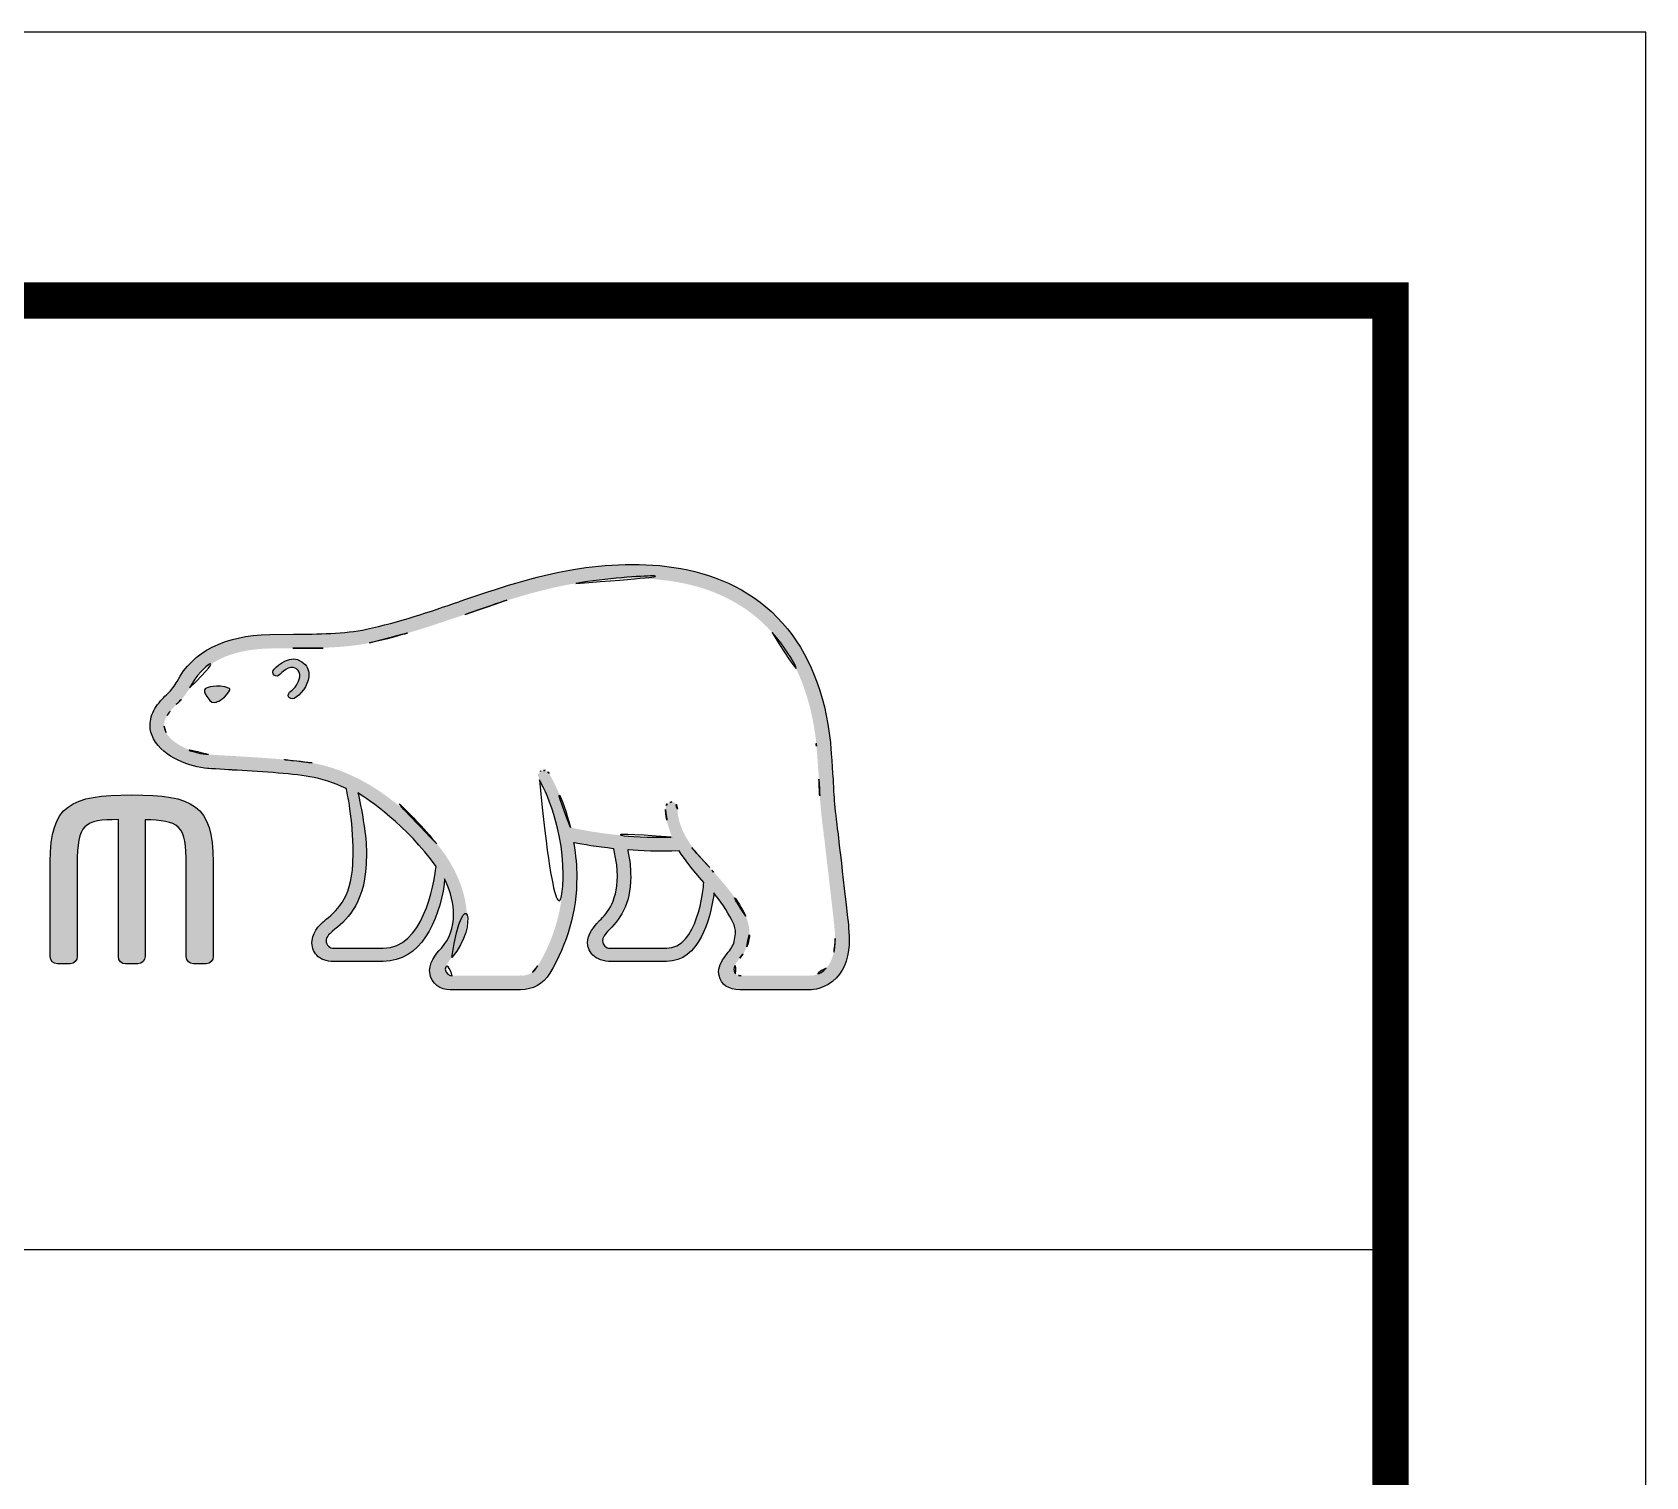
# Model space of a CAD drawing. Extents: x 16296676030 to 16296677124, y -37409617429 to -37409616628.
# Drawn here: x 16296677011.9 to 16296677123.8, y -37409616727.8 to -37409616627.6 of the extents above; entities that cross this region are included whole.
import ezdxf

# ---------------------------------------------------------------- set-up
doc = ezdxf.new("R2010")
doc.units = 0
doc.header["$LTSCALE"] = 10
doc.header["$MEASUREMENT"] = 0
doc.layers.get('0').update_dxf_attribs({"linetype": 'CONTINUOUS'})
doc.layers.add('레이어 1', color=7, linetype='CONTINUOUS')

msp = doc.modelspace()

# ---------------------------------------------------------------- hatches: boundary and pattern name
at = {"layer": '레이어 1'}
h = msp.add_hatch(color=5, dxfattribs=at)
h.dxf.hatch_style = 1
edge = h.paths.add_edge_path(flags=16)
edge.add_spline(control_points=[(16296677066.9683, -37409616692.487137), (16296677066.49176, -37409616693.014687), (16296677065.892891, -37409616693.019417), (16296677065.86697, -37409616693.019417), (16296677065.86697, -37409616693.019417), (16296677061.06971, -37409616693.019417), (16296677061.06971, -37409616693.019417), (16296677060.89345, -37409616693.019417), (16296677060.75877, -37409616692.975227), (16296677060.671551, -37409616692.889122), (16296677060.598761, -37409616692.81781), (16296677060.563391, -37409616692.709351), (16296677060.563391, -37409616692.574966), (16296677060.563391, -37409616692.304428), (16296677060.76087, -37409616692.05571), (16296677060.97068, -37409616691.791656), (16296677061.16519, -37409616691.541733), (16296677061.34997, -37409616691.304787), (16296677061.453421, -37409616691.013634), (16296677061.716, -37409616690.306923), (16296677061.689171, -37409616689.55304), (16296677061.37561, -37409616688.888763), (16296677060.80916, -37409616687.686943), (16296677059.9687, -37409616686.742699), (16296677059.154119, -37409616685.830269), (16296677059.154119, -37409616685.830269), (16296677058.87825, -37409616685.527313), (16296677058.87825, -37409616685.524368), (16296677057.819361, -37409616684.344391), (16296677056.72509, -37409616683.123672), (16296677056.638769, -37409616681.468613), (16296677056.619011, -37409616681.140877), (16296677056.467541, -37409616680.942841), (16296677056.256821, -37409616680.951691), (16296677056.256821, -37409616680.951691), (16296677055.946461, -37409616681.100777), (16296677055.939711, -37409616681.100777), (16296677055.855721, -37409616681.193359), (16296677055.808861, -37409616681.331253), (16296677055.808861, -37409616681.489838), (16296677055.808861, -37409616681.489838), (16296677055.81152, -37409616681.545792), (16296677055.81152, -37409616681.54641), (16296677055.853951, -37409616682.144669), (16296677055.99659, -37409616682.731712), (16296677056.247391, -37409616683.341148), (16296677056.247391, -37409616683.341148), (16296677056.27187, -37409616683.402481), (16296677056.27187, -37409616683.402481), (16296677056.27187, -37409616683.402481), (16296677056.207001, -37409616683.404823), (16296677056.207001, -37409616683.404823), (16296677053.127291, -37409616683.52684), (16296677050.108021, -37409616682.945686), (16296677049.22007, -37409616682.731712), (16296677048.67248, -37409616680.528481), (16296677047.78426, -37409616679.067902), (16296677047.745939, -37409616679.00602), (16296677047.67697, -37409616678.89167), (16296677047.56675, -37409616678.803833), (16296677047.460649, -37409616678.773163), (16296677047.460649, -37409616678.773163), (16296677047.20129, -37409616678.812088), (16296677047.169479, -37409616678.816223), (16296677047.14768, -37409616678.848633), (16296677047.102289, -37409616678.909912), (16296677047.002081, -37409616679.044342), (16296677047.002081, -37409616679.044342), (16296677046.989731, -37409616679.152184), (16296677046.989731, -37409616679.152184), (16296677046.989731, -37409616679.152184), (16296677047.071621, -37409616679.442146), (16296677047.071621, -37409616679.442146), (16296677047.13883, -37409616679.558296), (16296677048.720221, -37409616682.328568), (16296677048.720221, -37409616685.997688), (16296677048.720221, -37409616688.261032), (16296677048.1255, -37409616690.396477), (16296677046.952579, -37409616692.343948), (16296677046.6723, -37409616692.811333), (16296677046.30304, -37409616693.019417), (16296677045.753719, -37409616693.019417), (16296677045.753719, -37409616693.019417), (16296677041.02479, -37409616693.019417), (16296677041.02479, -37409616693.019417), (16296677040.868019, -37409616693.019417), (16296677040.540899, -37409616692.909157), (16296677040.540899, -37409616692.567291), (16296677040.540899, -37409616692.378693), (16296677040.71566, -37409616692.069237), (16296677041.006849, -37409616691.743309), (16296677042.97753, -37409616689.54892), (16296677041.84058, -37409616686.121429), (16296677039.950609, -37409616683.863388), (16296677038.125151, -37409616681.685493), (16296677035.14595, -37409616678.944702), (16296677031.320641, -37409616678.263924), (16296677029.964979, -37409616678.026993), (16296677027.737301, -37409616677.894974), (16296677025.93807, -37409616677.788239), (16296677025.93807, -37409616677.788239), (16296677024.11944, -37409616677.680397), (16296677024.11944, -37409616677.680397), (16296677023.1861, -37409616677.609077), (16296677021.643591, -37409616677.035004), (16296677021.17412, -37409616676.146133), (16296677020.97578, -37409616675.777748), (16296677020.99818, -37409616675.404083), (16296677021.246889, -37409616674.974403), (16296677021.40341, -37409616674.71508), (16296677021.61825, -37409616674.492249), (16296677021.8885, -37409616674.221123), (16296677022.187309, -37409616673.918747), (16296677022.494711, -37409616673.605766), (16296677022.734039, -37409616673.193161), (16296677022.734039, -37409616673.193161), (16296677022.802679, -37409616673.064117), (16296677022.802679, -37409616673.064117), (16296677023.71599, -37409616671.317078), (16296677025.597389, -37409616670.394623), (16296677028.396839, -37409616670.320374), (16296677028.396839, -37409616670.320374), (16296677029.975611, -37409616670.302681), (16296677029.975611, -37409616670.302681), (16296677031.70907, -37409616670.293854), (16296677033.67598, -37409616670.283821), (16296677035.29212, -37409616669.936043), (16296677037.56197, -37409616669.448036), (16296677039.83918, -37409616668.669991), (16296677041.84881, -37409616667.9851), (16296677041.84881, -37409616667.9851), (16296677041.913059, -37409616667.96389), (16296677041.913059, -37409616667.96389), (16296677044.39863, -37409616667.113953), (16296677046.96908, -37409616666.235077), (16296677049.596689, -37409616665.807198), (16296677053.801901, -37409616665.111099), (16296677059.576691, -37409616665.134079), (16296677063.209881, -37409616669.212852), (16296677064.889151, -37409616671.101303), (16296677065.92355, -37409616673.698303), (16296677066.27956, -37409616676.933617), (16296677066.27956, -37409616676.933617), (16296677066.266029, -37409616676.922997), (16296677066.253611, -37409616676.911827), (16296677066.28248, -37409616676.976021), (16296677066.309629, -37409616677.339149), (16296677066.45933, -37409616679.397377), (16296677066.502359, -37409616680.387001), (16296677066.54777, -37409616681.410217), (16296677066.806499, -37409616683.308762), (16296677066.806499, -37409616683.308762), (16296677067.53974, -37409616689.657944), (16296677067.53974, -37409616689.657944), (16296677067.53974, -37409616689.657944), (16296677067.583349, -37409616690.429512), (16296677067.583349, -37409616690.429512), (16296677067.583349, -37409616691.340759), (16296677067.37706, -37409616692.033318), (16296677066.9683, -37409616692.487137)], knot_values=[0, 0, 0, 0, 1, 1, 1, 2, 2, 2, 3, 3, 3, 4, 4, 4, 5, 5, 5, 6, 6, 6, 7, 7, 7, 8, 8, 8, 9, 9, 9, 10, 10, 10, 11, 11, 11, 12, 12, 12, 13, 13, 13, 14, 14, 14, 15, 15, 15, 16, 16, 16, 17, 17, 17, 18, 18, 18, 19, 19, 19, 20, 20, 20, 21, 21, 21, 22, 22, 22, 23, 23, 23, 24, 24, 24, 25, 25, 25, 26, 26, 26, 27, 27, 27, 28, 28, 28, 29, 29, 29, 30, 30, 30, 31, 31, 31, 32, 32, 32, 33, 33, 33, 34, 34, 34, 35, 35, 35, 36, 36, 36, 37, 37, 37, 38, 38, 38, 39, 39, 39, 40, 40, 40, 41, 41, 41, 42, 42, 42, 43, 43, 43, 44, 44, 44, 45, 45, 45, 46, 46, 46, 47, 47, 47, 48, 48, 48, 49, 49, 49, 50, 50, 50, 51, 51, 51, 52, 52, 52, 53, 53, 53, 53], degree=3, periodic=0)
edge = h.paths.add_edge_path(flags=16)
edge.add_spline(control_points=[(16296677055.87841, -37409616691.114967), (16296677055.87841, -37409616691.114967), (16296677051.964979, -37409616691.114967), (16296677051.964979, -37409616691.114967), (16296677051.67557, -37409616691.114967), (16296677051.44688, -37409616690.883942), (16296677051.44688, -37409616690.589211), (16296677051.44688, -37409616690.38353), (16296677051.625469, -37409616690.121834), (16296677051.794359, -37409616689.942047), (16296677052.59037, -37409616689.179932), (16296677053.404631, -37409616688.130783), (16296677053.404631, -37409616686.139122), (16296677053.404631, -37409616686.139122), (16296677053.354231, -37409616685.234383), (16296677053.354231, -37409616685.230873), (16296677053.354231, -37409616685.230873), (16296677053.210409, -37409616684.350838), (16296677053.210409, -37409616684.350838), (16296677053.210409, -37409616684.350838), (16296677053.20038, -37409616684.295403), (16296677053.20038, -37409616684.295403), (16296677053.20038, -37409616684.295403), (16296677053.258141, -37409616684.299568), (16296677053.258141, -37409616684.299568), (16296677053.98786, -37409616684.352013), (16296677055.40777, -37409616684.431023), (16296677056.76342, -37409616684.36676), (16296677057.107639, -37409616684.914322), (16296677057.662291, -37409616685.618668), (16296677058.472151, -37409616686.55703), (16296677058.43499, -37409616687.023872), (16296677058.048349, -37409616691.114967), (16296677055.87841, -37409616691.114967)], knot_values=[0, 0, 0, 0, 1, 1, 1, 2, 2, 2, 3, 3, 3, 4, 4, 4, 5, 5, 5, 6, 6, 6, 7, 7, 7, 8, 8, 8, 9, 9, 9, 10, 10, 10, 11, 11, 11, 11], degree=3, periodic=0)
edge = h.paths.add_edge_path(flags=16)
edge.add_spline(control_points=[(16296677036.241671, -37409616691.114967), (16296677036.241671, -37409616691.114967), (16296677032.80657, -37409616691.114967), (16296677032.80657, -37409616691.114967), (16296677032.54899, -37409616691.114967), (16296677032.27195, -37409616690.902786), (16296677032.27195, -37409616690.589211), (16296677032.27195, -37409616690.39888), (16296677032.431681, -37409616690.163071), (16296677032.72287, -37409616689.929062), (16296677033.592251, -37409616689.236511), (16296677034.909599, -37409616688.188507), (16296677035.05225, -37409616685.295036), (16296677035.05225, -37409616685.295036), (16296677035.07197, -37409616684.505829), (16296677035.07197, -37409616684.505829), (16296677035.07197, -37409616683.275146), (16296677034.789949, -37409616681.789253), (16296677034.522381, -37409616680.461288), (16296677034.522381, -37409616680.461288), (16296677034.478729, -37409616680.325737), (16296677034.478729, -37409616680.325737), (16296677034.478729, -37409616680.325737), (16296677034.59132, -37409616680.413544), (16296677034.59132, -37409616680.413544), (16296677035.1035, -37409616680.728867), (16296677037.90914, -37409616682.630318), (16296677039.900221, -37409616685.439522), (16296677039.735161, -37409616686.769218), (16296677038.98543, -37409616691.114967), (16296677036.241671, -37409616691.114967)], knot_values=[0, 0, 0, 0, 1, 1, 1, 2, 2, 2, 3, 3, 3, 4, 4, 4, 5, 5, 5, 6, 6, 6, 7, 7, 7, 8, 8, 8, 9, 9, 9, 10, 10, 10, 10], degree=3, periodic=0)
edge = h.paths.add_edge_path()
edge.add_spline(control_points=[(16296677068.50934, -37409616689.56189), (16296677068.508129, -37409616689.55304), (16296677067.779631, -37409616683.176727), (16296677067.779631, -37409616683.176727), (16296677067.509951, -37409616681.271133), (16296677067.47105, -37409616680.254967), (16296677067.436001, -37409616679.354362), (16296677067.436001, -37409616679.354362), (16296677067.255659, -37409616676.836952), (16296677067.255659, -37409616676.835182), (16296677066.871941, -37409616673.38945), (16296677065.756769, -37409616670.606216), (16296677063.939581, -37409616668.570969), (16296677060.014059, -37409616664.160332), (16296677053.88619, -37409616664.113747), (16296677049.43491, -37409616664.847603), (16296677046.705021, -37409616665.299118), (16296677044.095671, -37409616666.189743), (16296677041.572941, -37409616667.05262), (16296677041.572941, -37409616667.05262), (16296677041.491631, -37409616667.08149), (16296677041.491631, -37409616667.08149), (16296677039.519461, -37409616667.754013), (16296677037.281401, -37409616668.519707), (16296677035.08526, -37409616668.987648), (16296677033.576349, -37409616669.310081), (16296677031.68668, -37409616669.324821), (16296677030.017429, -37409616669.333679), (16296677030.017429, -37409616669.333679), (16296677028.365311, -37409616669.353699), (16296677028.365311, -37409616669.353699), (16296677025.19071, -37409616669.432098), (16296677023.02841, -37409616670.531387), (16296677021.936239, -37409616672.619682), (16296677021.936239, -37409616672.619682), (16296677021.88703, -37409616672.709824), (16296677021.88703, -37409616672.709824), (16296677021.706369, -37409616673.026382), (16296677021.438471, -37409616673.295151), (16296677021.19858, -37409616673.535637), (16296677020.934231, -37409616673.802071), (16296677020.63628, -37409616674.100883), (16296677020.40877, -37409616674.487534), (16296677020.180349, -37409616674.874802), (16296677020.06514, -37409616675.267319), (16296677020.06514, -37409616675.652802), (16296677020.06514, -37409616675.97699), (16296677020.14646, -37409616676.295273), (16296677020.309759, -37409616676.599403), (16296677020.984631, -37409616677.873749), (16296677022.90967, -37409616678.561562), (16296677024.05842, -37409616678.643494), (16296677024.05842, -37409616678.643494), (16296677025.749451, -37409616678.749611), (16296677025.789829, -37409616678.753143), (16296677027.480591, -37409616678.848633), (16296677029.796101, -37409616678.982422), (16296677031.147949, -37409616679.221153), (16296677031.93837, -37409616679.360832), (16296677032.83663, -37409616679.644333), (16296677033.66416, -37409616680.033951), (16296677033.72311, -37409616680.248497), (16296677034.152769, -37409616682.158821), (16296677034.152769, -37409616684.507027), (16296677034.152769, -37409616684.507027), (16296677034.13452, -37409616685.252083), (16296677034.13452, -37409616685.252083), (16296677034.009859, -37409616687.728188), (16296677032.930349, -37409616688.593437), (16296677032.139351, -37409616689.226501), (16296677032.05917, -37409616689.289581), (16296677031.35424, -37409616689.874863), (16296677031.303539, -37409616690.579224), (16296677031.267599, -37409616690.977654), (16296677031.38163, -37409616691.340759), (16296677031.62361, -37409616691.601837), (16296677031.88588, -37409616691.884781), (16296677032.284639, -37409616692.027977), (16296677032.80657, -37409616692.027977), (16296677032.80657, -37409616692.027977), (16296677036.241671, -37409616692.027977), (16296677036.241671, -37409616692.027977), (16296677038.81274, -37409616692.027977), (16296677040.08469, -37409616689.259506), (16296677040.47163, -37409616686.666061), (16296677040.47163, -37409616686.666061), (16296677040.479601, -37409616686.301224), (16296677040.479601, -37409616686.301224), (16296677040.479601, -37409616686.301224), (16296677040.585711, -37409616686.483917), (16296677040.585711, -37409616686.483917), (16296677040.915449, -37409616687.217743), (16296677041.113831, -37409616688.094803), (16296677041.113831, -37409616688.755524), (16296677041.113831, -37409616689.682709), (16296677040.826759, -37409616690.492577), (16296677040.28154, -37409616691.0961), (16296677040.14393, -37409616691.232307), (16296677039.456369, -37409616691.944893), (16296677039.456369, -37409616692.656319), (16296677039.456369, -37409616692.656319), (16296677039.462561, -37409616692.773621), (16296677039.462561, -37409616692.773621), (16296677039.560101, -37409616693.614128), (16296677040.24028, -37409616693.989594), (16296677040.872141, -37409616693.989594), (16296677040.872141, -37409616693.989594), (16296677045.753719, -37409616693.989594), (16296677045.753719, -37409616693.989594), (16296677046.63488, -37409616693.989594), (16296677047.337151, -37409616693.59288), (16296677047.788349, -37409616692.84436), (16296677049.03059, -37409616690.78196), (16296677049.66007, -37409616688.542183), (16296677049.66007, -37409616686.189217), (16296677049.66007, -37409616685.454811), (16296677049.590811, -37409616684.670914), (16296677049.45525, -37409616683.857491), (16296677049.45525, -37409616683.857491), (16296677049.44346, -37409616683.792648), (16296677049.44346, -37409616683.792648), (16296677049.44346, -37409616683.792648), (16296677049.50828, -37409616683.806221), (16296677049.50828, -37409616683.806221), (16296677050.095619, -37409616683.919968), (16296677051.04047, -37409616684.083817), (16296677052.20809, -37409616684.209953), (16296677052.20809, -37409616684.209953), (16296677052.242029, -37409616684.214088), (16296677052.242029, -37409616684.214088), (16296677052.242029, -37409616684.214088), (16296677052.399099, -37409616685.108849), (16296677052.399099, -37409616685.108849), (16296677052.399099, -37409616685.108849), (16296677052.43355, -37409616685.321007), (16296677052.43355, -37409616685.324547), (16296677052.43355, -37409616685.324547), (16296677052.480129, -37409616686.11615), (16296677052.480129, -37409616686.11615), (16296677052.480129, -37409616688.015862), (16296677051.617201, -37409616688.842201), (16296677051.153351, -37409616689.285423), (16296677051.146839, -37409616689.291344), (16296677050.499689, -37409616689.949097), (16296677050.42955, -37409616690.532631), (16296677050.42955, -37409616690.532631), (16296677050.40715, -37409616690.711853), (16296677050.40715, -37409616690.711853), (16296677050.40715, -37409616690.895142), (16296677050.454281, -37409616691.254677), (16296677050.774929, -37409616691.585953), (16296677051.05727, -37409616691.880081), (16296677051.494329, -37409616692.027977), (16296677052.075491, -37409616692.027977), (16296677052.075491, -37409616692.027977), (16296677055.87841, -37409616692.027977), (16296677055.87841, -37409616692.027977), (16296677058.18804, -37409616692.027977), (16296677058.883261, -37409616689.09153), (16296677059.163521, -37409616687.445847), (16296677059.163521, -37409616687.445847), (16296677059.176531, -37409616687.276123), (16296677059.176531, -37409616687.276123), (16296677059.176531, -37409616687.276123), (16296677059.26786, -37409616687.400482), (16296677059.26786, -37409616687.400482), (16296677059.800421, -37409616688.080673), (16296677060.267509, -37409616688.836884), (16296677060.49235, -37409616689.307281), (16296677060.610531, -37409616689.551849), (16296677060.6742, -37409616689.823593), (16296677060.6742, -37409616690.095886), (16296677060.6742, -37409616690.095886), (16296677060.58815, -37409616690.646408), (16296677060.58815, -37409616690.646408), (16296677060.499149, -37409616690.945236), (16296677060.29521, -37409616691.220497), (16296677060.095699, -37409616691.486923), (16296677059.80303, -37409616691.867081), (16296677059.501249, -37409616692.261398), (16296677059.501249, -37409616692.740021), (16296677059.501249, -37409616692.740021), (16296677059.52957, -37409616693.003487), (16296677059.52957, -37409616693.003487), (16296677059.66864, -37409616693.638878), (16296677060.183519, -37409616693.989594), (16296677060.97835, -37409616693.989594), (16296677060.97835, -37409616693.989594), (16296677065.86462, -37409616693.989594), (16296677065.86462, -37409616693.989594), (16296677065.971861, -37409616693.989594), (16296677066.92675, -37409616693.966003), (16296677067.67469, -37409616693.156723), (16296677068.27177, -37409616692.510147), (16296677068.561781, -37409616691.621277), (16296677068.561781, -37409616690.441277), (16296677068.561781, -37409616690.441277), (16296677068.509911, -37409616689.56601), (16296677068.50934, -37409616689.56189)], knot_values=[0, 0, 0, 0, 1, 1, 1, 2, 2, 2, 3, 3, 3, 4, 4, 4, 5, 5, 5, 6, 6, 6, 7, 7, 7, 8, 8, 8, 9, 9, 9, 10, 10, 10, 11, 11, 11, 12, 12, 12, 13, 13, 13, 14, 14, 14, 15, 15, 15, 16, 16, 16, 17, 17, 17, 18, 18, 18, 19, 19, 19, 20, 20, 20, 21, 21, 21, 22, 22, 22, 23, 23, 23, 24, 24, 24, 25, 25, 25, 26, 26, 26, 27, 27, 27, 28, 28, 28, 29, 29, 29, 30, 30, 30, 31, 31, 31, 32, 32, 32, 33, 33, 33, 34, 34, 34, 35, 35, 35, 36, 36, 36, 37, 37, 37, 38, 38, 38, 39, 39, 39, 40, 40, 40, 41, 41, 41, 42, 42, 42, 43, 43, 43, 44, 44, 44, 45, 45, 45, 46, 46, 46, 47, 47, 47, 48, 48, 48, 49, 49, 49, 50, 50, 50, 51, 51, 51, 52, 52, 52, 53, 53, 53, 54, 54, 54, 55, 55, 55, 56, 56, 56, 57, 57, 57, 58, 58, 58, 59, 59, 59, 60, 60, 60, 61, 61, 61, 62, 62, 62, 63, 63, 63, 64, 64, 64, 65, 65, 65, 66, 66, 66, 66], degree=3, periodic=0)
edge = h.paths.add_edge_path(flags=0)
edge.add_spline(control_points=[(16296677023.975309, -37409616673.071739), (16296677023.975309, -37409616673.071739), (16296677024.686159, -37409616672.750526), (16296677025.566759, -37409616673.090027), (16296677025.566759, -37409616673.090027), (16296677025.675791, -37409616673.136581), (16296677025.533739, -37409616673.337593), (16296677025.10494, -37409616673.914032), (16296677024.682329, -37409616674.038429), (16296677024.682329, -37409616674.038429), (16296677024.682329, -37409616674.038429), (16296677024.376141, -37409616674.146263), (16296677024.204029, -37409616673.937592), (16296677023.85627, -37409616673.529747), (16296677023.845671, -37409616673.292213), (16296677023.845671, -37409616673.292213), (16296677023.845671, -37409616673.292213), (16296677023.8097, -37409616673.115959), (16296677023.975309, -37409616673.071739)], knot_values=[0, 0, 0, 0, 1, 1, 1, 2, 2, 2, 3, 3, 3, 4, 4, 4, 5, 5, 5, 6, 6, 6, 6], degree=3, periodic=0)
edge = h.paths.add_edge_path(flags=0)
edge.add_spline(control_points=[(16296677028.666201, -37409616671.764427), (16296677028.559799, -37409616671.880539), (16296677028.551559, -37409616672.073891), (16296677028.666201, -37409616672.175827), (16296677028.77585, -37409616672.274857), (16296677028.96591, -37409616672.248932), (16296677029.07201, -37409616672.132233), (16296677029.128599, -37409616672.073891), (16296677029.71213, -37409616671.38131), (16296677030.21549, -37409616671.735527), (16296677030.39937, -37409616671.867592), (16296677030.47541, -37409616672.055031), (16296677030.448311, -37409616672.297241), (16296677030.405279, -37409616672.685669), (16296677030.06843, -37409616673.126579), (16296677029.83296, -37409616673.277473), (16296677029.70122, -37409616673.357643), (16296677029.61429, -37409616673.529747), (16296677029.67676, -37409616673.668854), (16296677029.738649, -37409616673.807343), (16296677029.91489, -37409616673.848648), (16296677030.056339, -37409616673.782593), (16296677030.47776, -37409616673.581009), (16296677031.00915, -37409616672.907913), (16296677031.08194, -37409616672.280182), (16296677031.130251, -37409616671.842827), (16296677030.933969, -37409616671.485649), (16296677030.58445, -37409616671.244591), (16296677029.83296, -37409616670.711151), (16296677028.981239, -37409616671.424911), (16296677028.666201, -37409616671.764427)], knot_values=[0, 0, 0, 0, 1, 1, 1, 2, 2, 2, 3, 3, 3, 4, 4, 4, 5, 5, 5, 6, 6, 6, 7, 7, 7, 8, 8, 8, 9, 9, 9, 10, 10, 10, 10], degree=3, periodic=0)
edge = h.paths.add_edge_path(flags=0)
edge.add_spline(control_points=[(16296677028.57012, -37409616672.284889), (16296677028.57012, -37409616672.284889), (16296677028.57012, -37409616672.284889), (16296677028.57012, -37409616672.284889), (16296677028.57012, -37409616672.284889), (16296677028.57012, -37409616672.284889), (16296677028.57012, -37409616672.284889)], knot_values=[0, 0, 0, 0, 1, 1, 1, 2, 2, 2, 2], degree=3, periodic=0)
h = msp.add_hatch(color=5, dxfattribs=at)
h.dxf.hatch_style = 2
edge = h.paths.add_edge_path()
edge.add_spline(control_points=[(16296677028.666201, -37409616671.764427), (16296677028.559799, -37409616671.880539), (16296677028.551559, -37409616672.073891), (16296677028.666201, -37409616672.175827), (16296677028.77585, -37409616672.274857), (16296677028.96591, -37409616672.248932), (16296677029.07201, -37409616672.132233), (16296677029.128599, -37409616672.073891), (16296677029.71213, -37409616671.38131), (16296677030.21549, -37409616671.735527), (16296677030.39937, -37409616671.867592), (16296677030.47541, -37409616672.055031), (16296677030.448311, -37409616672.297241), (16296677030.405279, -37409616672.685669), (16296677030.06843, -37409616673.126579), (16296677029.83296, -37409616673.277473), (16296677029.70122, -37409616673.357643), (16296677029.61429, -37409616673.529747), (16296677029.67676, -37409616673.668854), (16296677029.738649, -37409616673.807343), (16296677029.91489, -37409616673.848648), (16296677030.056339, -37409616673.782593), (16296677030.47776, -37409616673.581009), (16296677031.00915, -37409616672.907913), (16296677031.08194, -37409616672.280182), (16296677031.130251, -37409616671.842827), (16296677030.933969, -37409616671.485649), (16296677030.58445, -37409616671.244591), (16296677029.83296, -37409616670.711151), (16296677028.981239, -37409616671.424911), (16296677028.666201, -37409616671.764427)], knot_values=[0, 0, 0, 0, 1, 1, 1, 2, 2, 2, 3, 3, 3, 4, 4, 4, 5, 5, 5, 6, 6, 6, 7, 7, 7, 8, 8, 8, 9, 9, 9, 10, 10, 10, 10], degree=3, periodic=0)
h = msp.add_hatch(color=5, dxfattribs=at)
h.dxf.hatch_style = 2
edge = h.paths.add_edge_path()
edge.add_spline(control_points=[(16296677023.975309, -37409616673.071739), (16296677023.975309, -37409616673.071739), (16296677024.686159, -37409616672.750526), (16296677025.566759, -37409616673.090027), (16296677025.566759, -37409616673.090027), (16296677025.675791, -37409616673.136581), (16296677025.533739, -37409616673.337593), (16296677025.10494, -37409616673.914032), (16296677024.682329, -37409616674.038429), (16296677024.682329, -37409616674.038429), (16296677024.682329, -37409616674.038429), (16296677024.376141, -37409616674.146263), (16296677024.204029, -37409616673.937592), (16296677023.85627, -37409616673.529747), (16296677023.845671, -37409616673.292213), (16296677023.845671, -37409616673.292213), (16296677023.845671, -37409616673.292213), (16296677023.8097, -37409616673.115959), (16296677023.975309, -37409616673.071739)], knot_values=[0, 0, 0, 0, 1, 1, 1, 2, 2, 2, 3, 3, 3, 4, 4, 4, 5, 5, 5, 6, 6, 6, 6], degree=3, periodic=0)
h = msp.add_hatch(color=5, dxfattribs=at)
h.dxf.hatch_style = 2
edge = h.paths.add_edge_path()
edge.add_spline(control_points=[(16296677013.14245, -37409616685.130638), (16296677013.14245, -37409616685.130638), (16296677013.14245, -37409616691.684967), (16296677013.14245, -37409616691.684967), (16296677013.14245, -37409616691.968452), (16296677013.365219, -37409616692.198921), (16296677013.638729, -37409616692.198921), (16296677013.638729, -37409616692.198921), (16296677014.51577, -37409616692.198921), (16296677014.51577, -37409616692.198921), (16296677014.825211, -37409616692.198921), (16296677015.010281, -37409616691.938408), (16296677015.010281, -37409616691.684967), (16296677015.010281, -37409616691.684967), (16296677015.010281, -37409616685.292717), (16296677015.010281, -37409616685.292717), (16296677015.010281, -37409616682.474121), (16296677015.48831, -37409616682.20005), (16296677017.871901, -37409616682.193573), (16296677017.871901, -37409616682.366867), (16296677017.871901, -37409616691.684967), (16296677017.871901, -37409616691.684967), (16296677017.871901, -37409616691.97908), (16296677018.083521, -37409616692.198921), (16296677018.364071, -37409616692.198921), (16296677018.364071, -37409616692.198921), (16296677019.225821, -37409616692.198921), (16296677019.225821, -37409616692.198921), (16296677019.53405, -37409616692.198921), (16296677019.71858, -37409616691.938408), (16296677019.71858, -37409616691.684967), (16296677019.71858, -37409616691.684967), (16296677019.71858, -37409616682.395737), (16296677019.71858, -37409616682.211853), (16296677020.83374, -37409616682.215973), (16296677021.617069, -37409616682.307899), (16296677022.04117, -37409616682.731712), (16296677022.487921, -37409616683.177872), (16296677022.575171, -37409616684.010147), (16296677022.575171, -37409616685.292717), (16296677022.575171, -37409616685.292717), (16296677022.575171, -37409616691.684967), (16296677022.575171, -37409616691.684967), (16296677022.575171, -37409616691.963188), (16296677022.80299, -37409616692.198921), (16296677023.072359, -37409616692.198921), (16296677023.072359, -37409616692.198921), (16296677023.95352, -37409616692.198921), (16296677023.95352, -37409616692.198921), (16296677024.25913, -37409616692.198921), (16296677024.44803, -37409616691.93251), (16296677024.44803, -37409616691.684967), (16296677024.44803, -37409616691.684967), (16296677024.44803, -37409616685.130638), (16296677024.44803, -37409616685.130638), (16296677024.44803, -37409616681.15799), (16296677023.039339, -37409616680.48484), (16296677018.805559, -37409616680.48484), (16296677014.55644, -37409616680.48484), (16296677013.14245, -37409616681.15799), (16296677013.14245, -37409616685.130638)], knot_values=[0, 0, 0, 0, 1, 1, 1, 2, 2, 2, 3, 3, 3, 4, 4, 4, 5, 5, 5, 6, 6, 6, 7, 7, 7, 8, 8, 8, 9, 9, 9, 10, 10, 10, 11, 11, 11, 12, 12, 12, 13, 13, 13, 14, 14, 14, 15, 15, 15, 16, 16, 16, 17, 17, 17, 18, 18, 18, 19, 19, 19, 20, 20, 20, 20], degree=3, periodic=0)

# ---------------------------------------------------------------- linework, layer by layer
at = {"color": 5}
msp.add_line((16296677036.08946, -37409616692.027992), (16296677036.08946, -37409616692.027992), dxfattribs=at)
at = {"color": 5, "ltscale": 40}
msp.add_line((16296677106.104679, -37409616712.032997), (16296676931.312269, -37409616712.032997), dxfattribs=at)
at = {"ltscale": 0.5}
msp.add_lwpolyline([(16296676030.11791, -37409617428.95211), (16296677123.797911, -37409617428.95211), (16296677123.797911, -37409616627.59211), (16296676030.11791, -37409616627.59211)], close=True, dxfattribs=at)
at = {"color": 5, "linetype": 'ByBlock', "lineweight": 200, "const_width": 2.52}
msp.add_lwpolyline([(16296676047.70447, -37409617394.638588), (16296677106.104469, -37409617394.638588), (16296677106.104469, -37409616646.198593), (16296676047.70447, -37409616646.198593)], close=True, dxfattribs=at)
at = {"layer": '레이어 1', "color": 5}
for points, knots in [([(16296677068.50934, -37409616689.561897), (16296677068.508129, -37409616689.553047), (16296677067.779631, -37409616683.176727), (16296677067.779631, -37409616683.176727), (16296677067.509951, -37409616681.271149), (16296677067.47105, -37409616680.25499), (16296677067.436001, -37409616679.35437), (16296677067.436001, -37409616679.35437), (16296677067.255659, -37409616676.83696), (16296677067.255659, -37409616676.83519), (16296677066.871941, -37409616673.389473), (16296677065.756769, -37409616670.606239), (16296677063.939581, -37409616668.570976), (16296677060.014059, -37409616664.160347), (16296677053.88619, -37409616664.11377), (16296677049.43491, -37409616664.847618), (16296677046.705021, -37409616665.299133), (16296677044.095671, -37409616666.189751), (16296677041.572941, -37409616667.052628), (16296677041.572941, -37409616667.052628), (16296677041.491631, -37409616667.081497), (16296677041.491631, -37409616667.081497), (16296677039.519461, -37409616667.754028), (16296677037.281401, -37409616668.519707), (16296677035.08526, -37409616668.987663), (16296677033.576349, -37409616669.310097), (16296677031.68668, -37409616669.324829), (16296677030.017429, -37409616669.333687), (16296677030.017429, -37409616669.333687), (16296677028.365311, -37409616669.353706), (16296677028.365311, -37409616669.353706), (16296677025.19071, -37409616669.432114), (16296677023.02841, -37409616670.531403), (16296677021.936239, -37409616672.61969), (16296677021.936239, -37409616672.61969), (16296677021.88703, -37409616672.709839), (16296677021.88703, -37409616672.709839), (16296677021.706369, -37409616673.02639), (16296677021.438471, -37409616673.295174), (16296677021.19858, -37409616673.53566), (16296677020.934231, -37409616673.802078), (16296677020.63628, -37409616674.100891), (16296677020.40877, -37409616674.487534), (16296677020.180349, -37409616674.874817), (16296677020.06514, -37409616675.267326), (16296677020.06514, -37409616675.652809), (16296677020.06514, -37409616675.977013), (16296677020.14646, -37409616676.29528), (16296677020.309759, -37409616676.599403), (16296677020.984631, -37409616677.873756), (16296677022.90967, -37409616678.561577), (16296677024.05842, -37409616678.643509), (16296677024.05842, -37409616678.643509), (16296677025.749451, -37409616678.749634), (16296677025.789829, -37409616678.753151), (16296677027.480591, -37409616678.848648), (16296677029.796101, -37409616678.982437), (16296677031.147949, -37409616679.221161), (16296677031.93837, -37409616679.36084), (16296677032.83663, -37409616679.644341), (16296677033.66416, -37409616680.033974), (16296677033.72311, -37409616680.24852), (16296677034.152769, -37409616682.158829), (16296677034.152769, -37409616684.507042), (16296677034.152769, -37409616684.507042), (16296677034.13452, -37409616685.25209), (16296677034.13452, -37409616685.25209), (16296677034.009859, -37409616687.728203), (16296677032.930349, -37409616688.593452), (16296677032.139351, -37409616689.226509), (16296677032.05917, -37409616689.289589), (16296677031.35424, -37409616689.87487), (16296677031.303539, -37409616690.579231), (16296677031.267599, -37409616690.977661), (16296677031.38163, -37409616691.340767), (16296677031.62361, -37409616691.601837), (16296677031.88588, -37409616691.884789), (16296677032.284639, -37409616692.027992), (16296677032.80657, -37409616692.027992), (16296677032.80657, -37409616692.027992), (16296677036.241671, -37409616692.027992), (16296677036.241671, -37409616692.027992), (16296677038.81274, -37409616692.027992), (16296677040.08469, -37409616689.259521), (16296677040.47163, -37409616686.666077), (16296677040.47163, -37409616686.666077), (16296677040.479601, -37409616686.301231), (16296677040.479601, -37409616686.301231), (16296677040.479601, -37409616686.301231), (16296677040.585711, -37409616686.48394), (16296677040.585711, -37409616686.48394), (16296677040.915449, -37409616687.217751), (16296677041.113831, -37409616688.094818), (16296677041.113831, -37409616688.755531), (16296677041.113831, -37409616689.682716), (16296677040.826759, -37409616690.492592), (16296677040.28154, -37409616691.096123), (16296677040.14393, -37409616691.232323), (16296677039.456369, -37409616691.944893), (16296677039.456369, -37409616692.656326), (16296677039.456369, -37409616692.656326), (16296677039.462561, -37409616692.773643), (16296677039.462561, -37409616692.773643), (16296677039.560101, -37409616693.614143), (16296677040.24028, -37409616693.989601), (16296677040.872141, -37409616693.989601), (16296677040.872141, -37409616693.989601), (16296677045.753719, -37409616693.989601), (16296677045.753719, -37409616693.989601), (16296677046.63488, -37409616693.989601), (16296677047.337151, -37409616693.592888), (16296677047.788349, -37409616692.844383), (16296677049.03059, -37409616690.781967), (16296677049.66007, -37409616688.542183), (16296677049.66007, -37409616686.189232), (16296677049.66007, -37409616685.454826), (16296677049.590811, -37409616684.670914), (16296677049.45525, -37409616683.857498), (16296677049.45525, -37409616683.857498), (16296677049.44346, -37409616683.792664), (16296677049.44346, -37409616683.792664), (16296677049.44346, -37409616683.792664), (16296677049.50828, -37409616683.806229), (16296677049.50828, -37409616683.806229), (16296677050.095619, -37409616683.919983), (16296677051.04047, -37409616684.083832), (16296677052.20809, -37409616684.209961), (16296677052.20809, -37409616684.209961), (16296677052.242029, -37409616684.214104), (16296677052.242029, -37409616684.214104), (16296677052.242029, -37409616684.214104), (16296677052.399099, -37409616685.108856), (16296677052.399099, -37409616685.108856), (16296677052.399099, -37409616685.108856), (16296677052.43355, -37409616685.321007), (16296677052.43355, -37409616685.324547), (16296677052.43355, -37409616685.324547), (16296677052.480129, -37409616686.116158), (16296677052.480129, -37409616686.116158), (16296677052.480129, -37409616688.015869), (16296677051.617201, -37409616688.842216), (16296677051.153351, -37409616689.285439), (16296677051.146839, -37409616689.291351), (16296677050.499689, -37409616689.94912), (16296677050.42955, -37409616690.532639), (16296677050.42955, -37409616690.532639), (16296677050.40715, -37409616690.711853), (16296677050.40715, -37409616690.711853), (16296677050.40715, -37409616690.895157), (16296677050.454281, -37409616691.254692), (16296677050.774929, -37409616691.585968), (16296677051.05727, -37409616691.880089), (16296677051.494329, -37409616692.027992), (16296677052.075491, -37409616692.027992), (16296677052.075491, -37409616692.027992), (16296677055.87841, -37409616692.027992), (16296677055.87841, -37409616692.027992), (16296677058.18804, -37409616692.027992), (16296677058.883261, -37409616689.091537), (16296677059.163521, -37409616687.445869), (16296677059.163521, -37409616687.445869), (16296677059.176531, -37409616687.276131), (16296677059.176531, -37409616687.276131), (16296677059.176531, -37409616687.276131), (16296677059.26786, -37409616687.400497), (16296677059.26786, -37409616687.400497), (16296677059.800421, -37409616688.080681), (16296677060.267509, -37409616688.836891), (16296677060.49235, -37409616689.307289), (16296677060.610531, -37409616689.551857), (16296677060.6742, -37409616689.823601), (16296677060.6742, -37409616690.095901), (16296677060.6742, -37409616690.095901), (16296677060.58815, -37409616690.646423), (16296677060.58815, -37409616690.646423), (16296677060.499149, -37409616690.945259), (16296677060.29521, -37409616691.220512), (16296677060.095699, -37409616691.486931), (16296677059.80303, -37409616691.867104), (16296677059.501249, -37409616692.261414), (16296677059.501249, -37409616692.740044), (16296677059.501249, -37409616692.740044), (16296677059.52957, -37409616693.003487), (16296677059.52957, -37409616693.003487), (16296677059.66864, -37409616693.638893), (16296677060.183519, -37409616693.989601), (16296677060.97835, -37409616693.989601), (16296677060.97835, -37409616693.989601), (16296677065.86462, -37409616693.989601), (16296677065.86462, -37409616693.989601), (16296677065.971861, -37409616693.989601), (16296677066.92675, -37409616693.966019), (16296677067.67469, -37409616693.156731), (16296677068.27177, -37409616692.51017), (16296677068.561781, -37409616691.621292), (16296677068.561781, -37409616690.441292), (16296677068.561781, -37409616690.441292), (16296677068.509911, -37409616689.566017), (16296677068.50934, -37409616689.561897)], [0, 0, 0, 0, 1, 1, 1, 2, 2, 2, 3, 3, 3, 4, 4, 4, 5, 5, 5, 6, 6, 6, 7, 7, 7, 8, 8, 8, 9, 9, 9, 10, 10, 10, 11, 11, 11, 12, 12, 12, 13, 13, 13, 14, 14, 14, 15, 15, 15, 16, 16, 16, 17, 17, 17, 18, 18, 18, 19, 19, 19, 20, 20, 20, 21, 21, 21, 22, 22, 22, 23, 23, 23, 24, 24, 24, 25, 25, 25, 26, 26, 26, 27, 27, 27, 28, 28, 28, 29, 29, 29, 30, 30, 30, 31, 31, 31, 32, 32, 32, 33, 33, 33, 34, 34, 34, 35, 35, 35, 36, 36, 36, 37, 37, 37, 38, 38, 38, 39, 39, 39, 40, 40, 40, 41, 41, 41, 42, 42, 42, 43, 43, 43, 44, 44, 44, 45, 45, 45, 46, 46, 46, 47, 47, 47, 48, 48, 48, 49, 49, 49, 50, 50, 50, 51, 51, 51, 52, 52, 52, 53, 53, 53, 54, 54, 54, 55, 55, 55, 56, 56, 56, 57, 57, 57, 58, 58, 58, 59, 59, 59, 60, 60, 60, 61, 61, 61, 62, 62, 62, 63, 63, 63, 64, 64, 64, 65, 65, 65, 66, 66, 66, 66]), ([(16296677028.666201, -37409616671.764442), (16296677028.559799, -37409616671.880547), (16296677028.551559, -37409616672.073898), (16296677028.666201, -37409616672.175842), (16296677028.77585, -37409616672.274872), (16296677028.96591, -37409616672.248947), (16296677029.07201, -37409616672.132248), (16296677029.128599, -37409616672.073898), (16296677029.71213, -37409616671.381317), (16296677030.21549, -37409616671.73555), (16296677030.39937, -37409616671.867599), (16296677030.47541, -37409616672.055038), (16296677030.448311, -37409616672.297256), (16296677030.405279, -37409616672.685677), (16296677030.06843, -37409616673.126587), (16296677029.83296, -37409616673.277481), (16296677029.70122, -37409616673.357643), (16296677029.61429, -37409616673.529747), (16296677029.67676, -37409616673.668869), (16296677029.738649, -37409616673.80735), (16296677029.91489, -37409616673.848663), (16296677030.056339, -37409616673.782608), (16296677030.47776, -37409616673.581017), (16296677031.00915, -37409616672.907921), (16296677031.08194, -37409616672.280197), (16296677031.130251, -37409616671.842842), (16296677030.933969, -37409616671.485657), (16296677030.58445, -37409616671.244614), (16296677029.83296, -37409616670.711166), (16296677028.981239, -37409616671.424927), (16296677028.666201, -37409616671.764442)], [0, 0, 0, 0, 1, 1, 1, 2, 2, 2, 3, 3, 3, 4, 4, 4, 5, 5, 5, 6, 6, 6, 7, 7, 7, 8, 8, 8, 9, 9, 9, 10, 10, 10, 10]), ([(16296677028.57012, -37409616672.284897), (16296677028.57012, -37409616672.284897), (16296677028.57012, -37409616672.284897), (16296677028.57012, -37409616672.284897), (16296677028.57012, -37409616672.284897), (16296677028.57012, -37409616672.284897), (16296677028.57012, -37409616672.284897)], [0, 0, 0, 0, 1, 1, 1, 2, 2, 2, 2]), ([(16296677023.975309, -37409616673.071747), (16296677023.975309, -37409616673.071747), (16296677024.686159, -37409616672.750526), (16296677025.566759, -37409616673.090042), (16296677025.566759, -37409616673.090042), (16296677025.675791, -37409616673.136597), (16296677025.533739, -37409616673.337601), (16296677025.10494, -37409616673.91404), (16296677024.682329, -37409616674.038437), (16296677024.682329, -37409616674.038437), (16296677024.682329, -37409616674.038437), (16296677024.376141, -37409616674.146278), (16296677024.204029, -37409616673.937607), (16296677023.85627, -37409616673.529747), (16296677023.845671, -37409616673.292229), (16296677023.845671, -37409616673.292229), (16296677023.845671, -37409616673.292229), (16296677023.8097, -37409616673.115967), (16296677023.975309, -37409616673.071747)], [0, 0, 0, 0, 1, 1, 1, 2, 2, 2, 3, 3, 3, 4, 4, 4, 5, 5, 5, 6, 6, 6, 6]), ([(16296677036.241671, -37409616691.11499), (16296677036.241671, -37409616691.11499), (16296677032.80657, -37409616691.11499), (16296677032.80657, -37409616691.11499), (16296677032.54899, -37409616691.11499), (16296677032.27195, -37409616690.902802), (16296677032.27195, -37409616690.589218), (16296677032.27195, -37409616690.398903), (16296677032.431681, -37409616690.163078), (16296677032.72287, -37409616689.92907), (16296677033.592251, -37409616689.236526), (16296677034.909599, -37409616688.188522), (16296677035.05225, -37409616685.295059), (16296677035.05225, -37409616685.295059), (16296677035.07197, -37409616684.505836), (16296677035.07197, -37409616684.505836), (16296677035.07197, -37409616683.275146), (16296677034.789949, -37409616681.789268), (16296677034.522381, -37409616680.461304), (16296677034.522381, -37409616680.461304), (16296677034.478729, -37409616680.325752), (16296677034.478729, -37409616680.325752), (16296677034.478729, -37409616680.325752), (16296677034.59132, -37409616680.413551), (16296677034.59132, -37409616680.413551), (16296677035.1035, -37409616680.728882), (16296677037.90914, -37409616682.630333), (16296677039.900221, -37409616685.439529), (16296677039.735161, -37409616686.769234), (16296677038.98543, -37409616691.11499), (16296677036.241671, -37409616691.11499)], [0, 0, 0, 0, 1, 1, 1, 2, 2, 2, 3, 3, 3, 4, 4, 4, 5, 5, 5, 6, 6, 6, 7, 7, 7, 8, 8, 8, 9, 9, 9, 10, 10, 10, 10]), ([(16296677047.071621, -37409616679.442169), (16296677047.13883, -37409616679.558311), (16296677048.720221, -37409616682.328583), (16296677048.720221, -37409616685.997704), (16296677048.720221, -37409616688.261047), (16296677048.1255, -37409616690.396492), (16296677046.952579, -37409616692.343964)], [24, 24, 24, 24, 25, 25, 25, 26, 26, 26, 26]), ([(16296677013.14245, -37409616685.130653), (16296677013.14245, -37409616685.130653), (16296677013.14245, -37409616691.684982), (16296677013.14245, -37409616691.684982), (16296677013.14245, -37409616691.96846), (16296677013.365219, -37409616692.198936), (16296677013.638729, -37409616692.198936), (16296677013.638729, -37409616692.198936), (16296677014.51577, -37409616692.198936), (16296677014.51577, -37409616692.198936), (16296677014.825211, -37409616692.198936), (16296677015.010281, -37409616691.938423), (16296677015.010281, -37409616691.684982), (16296677015.010281, -37409616691.684982), (16296677015.010281, -37409616685.29274), (16296677015.010281, -37409616685.29274), (16296677015.010281, -37409616682.474129), (16296677015.48831, -37409616682.200073), (16296677017.871901, -37409616682.193588), (16296677017.871901, -37409616682.36689), (16296677017.871901, -37409616691.684982), (16296677017.871901, -37409616691.684982), (16296677017.871901, -37409616691.979103), (16296677018.083521, -37409616692.198936), (16296677018.364071, -37409616692.198936), (16296677018.364071, -37409616692.198936), (16296677019.225821, -37409616692.198936), (16296677019.225821, -37409616692.198936), (16296677019.53405, -37409616692.198936), (16296677019.71858, -37409616691.938423), (16296677019.71858, -37409616691.684982), (16296677019.71858, -37409616691.684982), (16296677019.71858, -37409616682.395752), (16296677019.71858, -37409616682.211861), (16296677020.83374, -37409616682.215973), (16296677021.617069, -37409616682.307907), (16296677022.04117, -37409616682.73172), (16296677022.487921, -37409616683.177887), (16296677022.575171, -37409616684.01017), (16296677022.575171, -37409616685.29274), (16296677022.575171, -37409616685.29274), (16296677022.575171, -37409616691.684982), (16296677022.575171, -37409616691.684982), (16296677022.575171, -37409616691.963203), (16296677022.80299, -37409616692.198936), (16296677023.072359, -37409616692.198936), (16296677023.072359, -37409616692.198936), (16296677023.95352, -37409616692.198936), (16296677023.95352, -37409616692.198936), (16296677024.25913, -37409616692.198936), (16296677024.44803, -37409616691.932533), (16296677024.44803, -37409616691.684982), (16296677024.44803, -37409616691.684982), (16296677024.44803, -37409616685.130653), (16296677024.44803, -37409616685.130653), (16296677024.44803, -37409616681.157997), (16296677023.039339, -37409616680.484848), (16296677018.805559, -37409616680.484848), (16296677014.55644, -37409616680.484848), (16296677013.14245, -37409616681.157997), (16296677013.14245, -37409616685.130653)], [0, 0, 0, 0, 1, 1, 1, 2, 2, 2, 3, 3, 3, 4, 4, 4, 5, 5, 5, 6, 6, 6, 7, 7, 7, 8, 8, 8, 9, 9, 9, 10, 10, 10, 11, 11, 11, 12, 12, 12, 13, 13, 13, 14, 14, 14, 15, 15, 15, 16, 16, 16, 17, 17, 17, 18, 18, 18, 19, 19, 19, 20, 20, 20, 20]), ([(16296677055.87841, -37409616691.11499), (16296677055.87841, -37409616691.11499), (16296677051.964979, -37409616691.11499), (16296677051.964979, -37409616691.11499), (16296677051.67557, -37409616691.11499), (16296677051.44688, -37409616690.883957), (16296677051.44688, -37409616690.589218), (16296677051.44688, -37409616690.383537), (16296677051.625469, -37409616690.121841), (16296677051.794359, -37409616689.942062), (16296677052.59037, -37409616689.179939), (16296677053.404631, -37409616688.130798), (16296677053.404631, -37409616686.13913), (16296677053.404631, -37409616686.13913), (16296677053.354231, -37409616685.23439), (16296677053.354231, -37409616685.230873), (16296677053.354231, -37409616685.230873), (16296677053.210409, -37409616684.350853), (16296677053.210409, -37409616684.350853), (16296677053.210409, -37409616684.350853), (16296677053.20038, -37409616684.295418), (16296677053.20038, -37409616684.295418), (16296677053.20038, -37409616684.295418), (16296677053.258141, -37409616684.299583), (16296677053.258141, -37409616684.299583), (16296677053.98786, -37409616684.352013), (16296677055.40777, -37409616684.431023), (16296677056.76342, -37409616684.366768), (16296677057.107639, -37409616684.91433), (16296677057.662291, -37409616685.618683), (16296677058.472151, -37409616686.557037), (16296677058.43499, -37409616687.02388), (16296677058.048349, -37409616691.11499), (16296677055.87841, -37409616691.11499)], [0, 0, 0, 0, 1, 1, 1, 2, 2, 2, 3, 3, 3, 4, 4, 4, 5, 5, 5, 6, 6, 6, 7, 7, 7, 8, 8, 8, 9, 9, 9, 10, 10, 10, 11, 11, 11, 11]), ([(16296677041.02479, -37409616693.019432), (16296677040.868019, -37409616693.019432), (16296677040.540899, -37409616692.90918), (16296677040.540899, -37409616692.567307), (16296677040.540899, -37409616692.3787), (16296677040.71566, -37409616692.06926), (16296677041.006849, -37409616691.743317)], [28, 28, 28, 28, 29, 29, 29, 30, 30, 30, 30]), ([(16296677060.671551, -37409616692.889137), (16296677060.598761, -37409616692.817833), (16296677060.563391, -37409616692.709358), (16296677060.563391, -37409616692.574966), (16296677060.563391, -37409616692.304443), (16296677060.76087, -37409616692.055717), (16296677060.97068, -37409616691.791656)], [3, 3, 3, 3, 4, 4, 4, 5, 5, 5, 5])]:
    msp.add_open_spline(points, degree=3, knots=knots, dxfattribs=at)
for points in [[(16296677049.596689, -37409616665.807213), (16296677053.801901, -37409616665.111107), (16296677059.576691, -37409616665.134087), (16296677063.209881, -37409616669.21286)], [(16296677041.913059, -37409616667.963913), (16296677044.39863, -37409616667.11396), (16296677046.96908, -37409616666.235092), (16296677049.596689, -37409616665.807213)], [(16296677041.84881, -37409616667.985123), (16296677041.84881, -37409616667.985123), (16296677041.913059, -37409616667.963913), (16296677041.913059, -37409616667.963913)], [(16296677035.29212, -37409616669.936058), (16296677037.56197, -37409616669.448036), (16296677039.83918, -37409616668.669998), (16296677041.84881, -37409616667.985123)], [(16296677063.209881, -37409616669.21286), (16296677064.889151, -37409616671.101311), (16296677065.92355, -37409616673.698311), (16296677066.27956, -37409616676.93364)], [(16296677028.396839, -37409616670.320381), (16296677028.396839, -37409616670.320381), (16296677029.975611, -37409616670.302696), (16296677029.975611, -37409616670.302696)], [(16296677029.975611, -37409616670.302696), (16296677031.70907, -37409616670.293861), (16296677033.67598, -37409616670.283829), (16296677035.29212, -37409616669.936058)], [(16296677022.802679, -37409616673.064133), (16296677023.71599, -37409616671.317093), (16296677025.597389, -37409616670.39463), (16296677028.396839, -37409616670.320381)], [(16296677021.8885, -37409616674.221123), (16296677022.187309, -37409616673.918762), (16296677022.494711, -37409616673.605789), (16296677022.734039, -37409616673.193176)], [(16296677022.734039, -37409616673.193176), (16296677022.734039, -37409616673.193176), (16296677022.802679, -37409616673.064133), (16296677022.802679, -37409616673.064133)], [(16296677021.246889, -37409616674.974411), (16296677021.40341, -37409616674.715088), (16296677021.61825, -37409616674.492264), (16296677021.8885, -37409616674.221123)], [(16296677021.17412, -37409616676.146133), (16296677020.97578, -37409616675.777763), (16296677020.99818, -37409616675.404091), (16296677021.246889, -37409616674.974411)], [(16296677024.11944, -37409616677.680397), (16296677023.1861, -37409616677.609093), (16296677021.643591, -37409616677.035019), (16296677021.17412, -37409616676.146133)], [(16296677066.253611, -37409616676.911842), (16296677066.28248, -37409616676.976028), (16296677066.309629, -37409616677.339157), (16296677066.45933, -37409616679.397392)], [(16296677066.27956, -37409616676.93364), (16296677066.27956, -37409616676.93364), (16296677066.266029, -37409616676.923012), (16296677066.253611, -37409616676.911842)], [(16296677025.93807, -37409616677.788254), (16296677025.93807, -37409616677.788254), (16296677024.11944, -37409616677.680397), (16296677024.11944, -37409616677.680397)], [(16296677031.320641, -37409616678.263931), (16296677029.964979, -37409616678.027), (16296677027.737301, -37409616677.894989), (16296677025.93807, -37409616677.788254)], [(16296677039.950609, -37409616683.863403), (16296677038.125151, -37409616681.685509), (16296677035.14595, -37409616678.944717), (16296677031.320641, -37409616678.263931)], [(16296677046.989731, -37409616679.152199), (16296677046.989731, -37409616679.152199), (16296677047.071621, -37409616679.442169), (16296677047.071621, -37409616679.442169)], [(16296677047.002081, -37409616679.044357), (16296677047.002081, -37409616679.044357), (16296677046.989731, -37409616679.152199), (16296677046.989731, -37409616679.152199)], [(16296677047.169479, -37409616678.816223), (16296677047.14768, -37409616678.848648), (16296677047.102289, -37409616678.90992), (16296677047.002081, -37409616679.044357)], [(16296677047.460649, -37409616678.773178), (16296677047.460649, -37409616678.773178), (16296677047.20129, -37409616678.812103), (16296677047.169479, -37409616678.816223)], [(16296677047.745939, -37409616679.006027), (16296677047.67697, -37409616678.891693), (16296677047.56675, -37409616678.803833), (16296677047.460649, -37409616678.773178)], [(16296677049.22007, -37409616682.73172), (16296677048.67248, -37409616680.528488), (16296677047.78426, -37409616679.067917), (16296677047.745939, -37409616679.006027)], [(16296677066.45933, -37409616679.397392), (16296677066.502359, -37409616680.387016), (16296677066.54777, -37409616681.410233), (16296677066.806499, -37409616683.308769)], [(16296677055.939711, -37409616681.1008), (16296677055.855721, -37409616681.193367), (16296677055.808861, -37409616681.331253), (16296677055.808861, -37409616681.489853)], [(16296677055.808861, -37409616681.489853), (16296677055.808861, -37409616681.489853), (16296677055.81152, -37409616681.545799), (16296677055.81152, -37409616681.546417)], [(16296677056.256821, -37409616680.951698), (16296677056.256821, -37409616680.951698), (16296677055.946461, -37409616681.1008), (16296677055.939711, -37409616681.1008)], [(16296677056.638769, -37409616681.46862), (16296677056.619011, -37409616681.140892), (16296677056.467541, -37409616680.942863), (16296677056.256821, -37409616680.951698)], [(16296677055.81152, -37409616681.546417), (16296677055.853951, -37409616682.144676), (16296677055.99659, -37409616682.73172), (16296677056.247391, -37409616683.341164)], [(16296677056.207001, -37409616683.404831), (16296677053.127291, -37409616683.526848), (16296677050.108021, -37409616682.945702), (16296677049.22007, -37409616682.73172)], [(16296677056.247391, -37409616683.341164), (16296677056.247391, -37409616683.341164), (16296677056.27187, -37409616683.402496), (16296677056.27187, -37409616683.402496)], [(16296677056.27187, -37409616683.402496), (16296677056.27187, -37409616683.402496), (16296677056.207001, -37409616683.404831), (16296677056.207001, -37409616683.404831)], [(16296677058.87825, -37409616685.524384), (16296677057.819361, -37409616684.344398), (16296677056.72509, -37409616683.123688), (16296677056.638769, -37409616681.46862)], [(16296677066.806499, -37409616683.308769), (16296677066.806499, -37409616683.308769), (16296677067.53974, -37409616689.657951), (16296677067.53974, -37409616689.657951)], [(16296677059.154119, -37409616685.830276), (16296677059.154119, -37409616685.830276), (16296677058.87825, -37409616685.527328), (16296677058.87825, -37409616685.524384)], [(16296677041.006849, -37409616691.743317), (16296677042.97753, -37409616689.548927), (16296677041.84058, -37409616686.121437), (16296677039.950609, -37409616683.863403)], [(16296677061.37561, -37409616688.888771), (16296677060.80916, -37409616687.686951), (16296677059.9687, -37409616686.742706), (16296677059.154119, -37409616685.830276)], [(16296677061.453421, -37409616691.013634), (16296677061.716, -37409616690.306923), (16296677061.689171, -37409616689.553047), (16296677061.37561, -37409616688.888771)], [(16296677067.583349, -37409616690.42952), (16296677067.583349, -37409616691.340767), (16296677067.37706, -37409616692.033333), (16296677066.9683, -37409616692.487152)], [(16296677067.53974, -37409616689.657951), (16296677067.53974, -37409616689.657951), (16296677067.583349, -37409616690.42952), (16296677067.583349, -37409616690.42952)], [(16296677060.97068, -37409616691.791656), (16296677061.16519, -37409616691.541748), (16296677061.34997, -37409616691.30481), (16296677061.453421, -37409616691.013634)], [(16296677046.952579, -37409616692.343964), (16296677046.6723, -37409616692.811333), (16296677046.30304, -37409616693.019432), (16296677045.753719, -37409616693.019432)], [(16296677066.9683, -37409616692.487152), (16296677066.49176, -37409616693.014702), (16296677065.892891, -37409616693.019432), (16296677065.86697, -37409616693.019432)], [(16296677045.753719, -37409616693.019432), (16296677045.753719, -37409616693.019432), (16296677041.02479, -37409616693.019432), (16296677041.02479, -37409616693.019432)], [(16296677061.06971, -37409616693.019432), (16296677060.89345, -37409616693.019432), (16296677060.75877, -37409616692.975227), (16296677060.671551, -37409616692.889137)], [(16296677065.86697, -37409616693.019432), (16296677065.86697, -37409616693.019432), (16296677061.06971, -37409616693.019432), (16296677061.06971, -37409616693.019432)]]:
    msp.add_open_spline(points, degree=3, dxfattribs=at)

doc.saveas('drawing.dxf')
